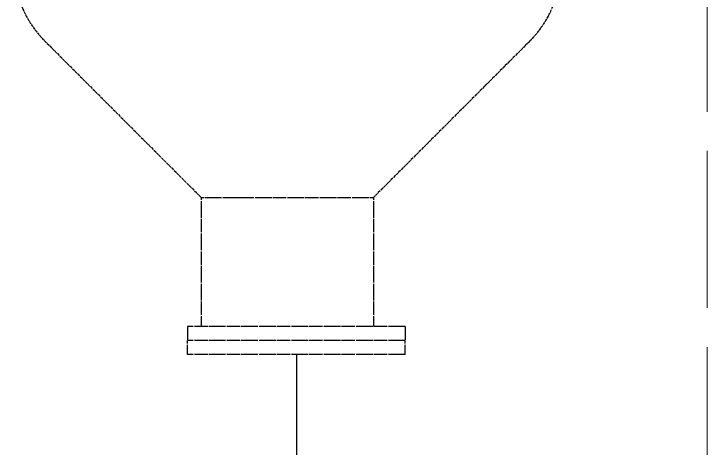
# Model space of a CAD drawing. Extents: x 1175813 to 1223918, y -298815 to -264839.
# Drawn here: x 1201769 to 1204422, y -280103 to -278442 of the extents above; entities that cross this region are included whole.
import ezdxf

# ---------------------------------------------------------------- set-up
doc = ezdxf.new("R2010")
doc.units = 0
doc.linetypes.add('ACAD_ISO02W100', pattern=[15, 12, -3])
doc.linetypes.add('GEN7', pattern=[13.75, 9.75, -1.5, 1, -1.5])
doc.layers.add('7', color=4, linetype='GEN7')
doc.layers.add('虚线', color=6, linetype='ACAD_ISO02W100', lineweight=18)

msp = doc.modelspace()

# ---------------------------------------------------------------- linework, layer by layer
msp.add_line((1202850.5, -279744.7), (1202858.7, -286547.6))
at = {"layer": '7'}
for p, q in [((1201887.2, -278545.3), (1202486, -279144.1)), ((1203744.5, -278545.3), (1203145.7, -279144.1)), ((1202486, -279144.1), (1202486, -279638.5)), ((1202486, -279144.1), (1203145.7, -279144.1)), ((1203145.7, -279144.1), (1203145.7, -279638.5)), ((1203267.3, -279638.5), (1202433.7, -279638.5)), ((1202433.7, -279638.5), (1202433.7, -279691.6)), ((1203267.3, -279638.5), (1203267.3, -279691.6)), ((1203267.3, -279691.6), (1202433.7, -279691.6)), ((1203267.3, -279691.6), (1202433.7, -279691.6)), ((1202433.7, -279744.7), (1202433.7, -279691.6)), ((1203267.3, -279744.7), (1203267.3, -279691.6)), ((1203267.3, -279744.7), (1202433.7, -279744.7))]:
    msp.add_line(p, q, dxfattribs=at)
for centre, start, end in [((1202171.8, -278260.6), 180, 225), ((1203459.8, -278260.6), 315, 0)]:
    msp.add_arc(centre, 402.5, start, end, dxfattribs=at)
at = {"layer": '虚线', "ltscale": 50}
msp.add_line((1204422.4, -276716.4), (1204422.4, -283102), dxfattribs=at)

doc.saveas('drawing.dxf')
